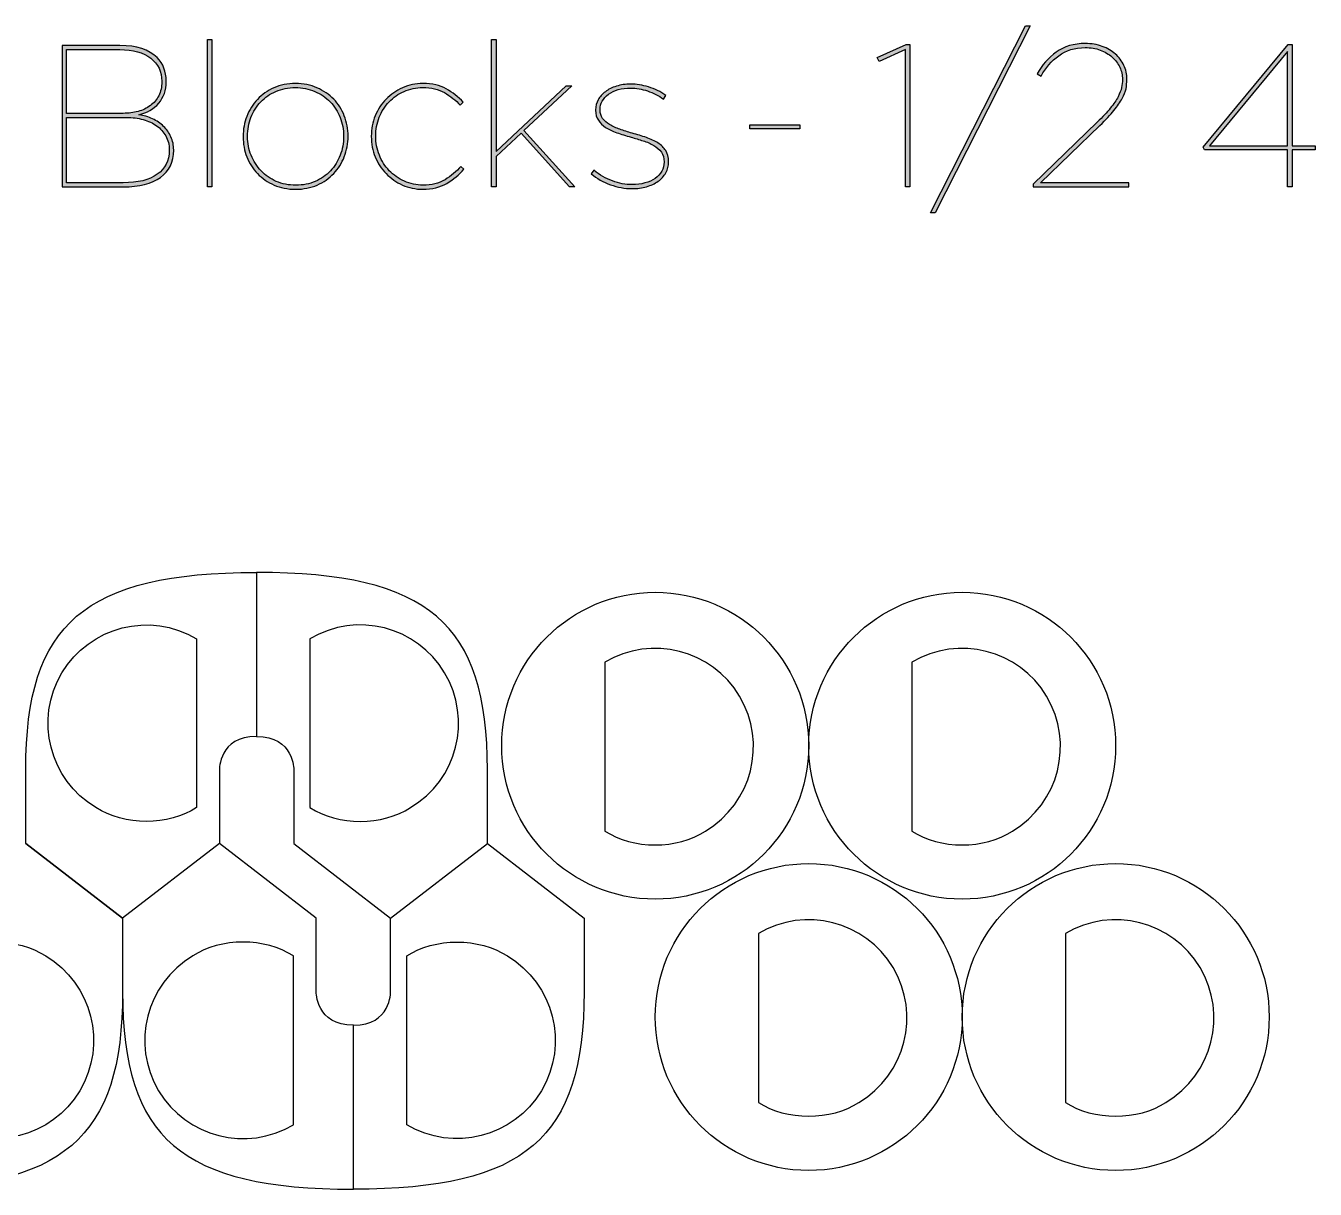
# Model space of a CAD drawing. Extents: x -413 to -81, y -331 to -124.
# Drawn here: x -299.3 to -166.1, y -243.9 to -123.6 of the extents above; entities that cross this region are included whole.
import ezdxf

# ---------------------------------------------------------------- set-up
doc = ezdxf.new("R2010")
doc.units = 0
doc.header["$MEASUREMENT"] = 0
for name, color, linetype in [('CUT', 7, 'CONTINUOUS'), ('ENGRAVE', 7, 'CONTINUOUS'), ('PART_NUMBER', 7, 'CONTINUOUS')]:
    doc.layers.add(name, color=color, linetype=linetype)

# ---------------------------------------------------------------- blocks, each defined once
blk = doc.blocks.new('BLOCK_44')
at = {"layer": 'PART_NUMBER'}
h = blk.add_hatch(color=253, dxfattribs=at)
h.dxf.hatch_style = 2
edge = h.paths.add_edge_path()
edge.add_spline(control_points=[(-295.6, -125.65), (-295.6, -125.65), (-289.61, -125.65), (-289.61, -125.65), (-287.88, -125.65), (-286.6, -126.07), (-285.77, -126.9), (-285.14, -127.53), (-284.83, -128.34), (-284.83, -129.32), (-284.83, -129.32), (-284.83, -129.37), (-284.83, -129.37), (-284.83, -130.27), (-285.09, -131.02), (-285.61, -131.62), (-286.13, -132.22), (-286.81, -132.61), (-287.65, -132.81), (-287.15, -132.88), (-286.68, -133.02), (-286.24, -133.23), (-285.8, -133.43), (-285.42, -133.7), (-285.1, -134.01), (-284.78, -134.32), (-284.53, -134.68), (-284.34, -135.09), (-284.15, -135.5), (-284.06, -135.95), (-284.06, -136.44), (-284.06, -136.44), (-284.06, -136.48), (-284.06, -136.48), (-284.06, -137.69), (-284.51, -138.62), (-285.42, -139.28), (-286.34, -139.93), (-287.62, -140.26), (-289.27, -140.26), (-289.27, -140.26), (-295.6, -140.26), (-295.6, -140.26), (-295.6, -140.26), (-295.6, -125.65), (-295.6, -125.65)], knot_values=[0, 0, 0, 0, 1, 1, 1, 2, 2, 2, 3, 3, 3, 4, 4, 4, 5, 5, 5, 6, 6, 6, 7, 7, 7, 8, 8, 8, 9, 9, 9, 10, 10, 10, 11, 11, 11, 12, 12, 12, 13, 13, 13, 14, 14, 14, 15, 15, 15, 15], degree=3, periodic=1)
edge = h.paths.add_edge_path()
edge.add_spline(control_points=[(-285.29, -129.35), (-285.29, -128.34), (-285.67, -127.55), (-286.43, -126.96), (-287.18, -126.37), (-288.25, -126.07), (-289.63, -126.07), (-289.63, -126.07), (-295.14, -126.07), (-295.14, -126.07), (-295.14, -126.07), (-295.14, -132.66), (-295.14, -132.66), (-295.14, -132.66), (-289.27, -132.66), (-289.27, -132.66), (-288.73, -132.66), (-288.22, -132.6), (-287.74, -132.46), (-287.26, -132.33), (-286.84, -132.13), (-286.47, -131.86), (-286.1, -131.59), (-285.81, -131.25), (-285.6, -130.84), (-285.39, -130.43), (-285.29, -129.94), (-285.29, -129.39), (-285.29, -129.39), (-285.29, -129.35), (-285.29, -129.35)], knot_values=[0, 0, 0, 0, 1, 1, 1, 2, 2, 2, 3, 3, 3, 4, 4, 4, 5, 5, 5, 6, 6, 6, 7, 7, 7, 8, 8, 8, 9, 9, 9, 10, 10, 10, 10], degree=3, periodic=1)
edge = h.paths.add_edge_path()
edge.add_spline(control_points=[(-284.52, -136.46), (-284.52, -135.9), (-284.64, -135.42), (-284.87, -135), (-285.11, -134.58), (-285.42, -134.23), (-285.82, -133.95), (-286.22, -133.66), (-286.68, -133.44), (-287.22, -133.3), (-287.75, -133.15), (-288.32, -133.08), (-288.92, -133.08), (-288.92, -133.08), (-295.14, -133.08), (-295.14, -133.08), (-295.14, -133.08), (-295.14, -139.84), (-295.14, -139.84), (-295.14, -139.84), (-289.27, -139.84), (-289.27, -139.84), (-287.76, -139.84), (-286.59, -139.55), (-285.76, -138.96), (-284.93, -138.38), (-284.52, -137.56), (-284.52, -136.5), (-284.52, -136.5), (-284.52, -136.46), (-284.52, -136.46)], knot_values=[0, 0, 0, 0, 1, 1, 1, 2, 2, 2, 3, 3, 3, 4, 4, 4, 5, 5, 5, 6, 6, 6, 7, 7, 7, 8, 8, 8, 9, 9, 9, 10, 10, 10, 10], degree=3, periodic=1)
for points, knots in [([(-295.6, -125.65), (-295.6, -125.65), (-289.61, -125.65), (-289.61, -125.65), (-287.88, -125.65), (-286.6, -126.07), (-285.77, -126.9), (-285.14, -127.53), (-284.83, -128.34), (-284.83, -129.32), (-284.83, -129.32), (-284.83, -129.37), (-284.83, -129.37), (-284.83, -130.27), (-285.09, -131.02), (-285.61, -131.62), (-286.13, -132.22), (-286.81, -132.61), (-287.65, -132.81), (-287.15, -132.88), (-286.68, -133.02), (-286.24, -133.23), (-285.8, -133.43), (-285.42, -133.7), (-285.1, -134.01), (-284.78, -134.32), (-284.53, -134.68), (-284.34, -135.09), (-284.15, -135.5), (-284.06, -135.95), (-284.06, -136.44), (-284.06, -136.44), (-284.06, -136.48), (-284.06, -136.48), (-284.06, -137.69), (-284.51, -138.62), (-285.42, -139.28), (-286.34, -139.93), (-287.62, -140.26), (-289.27, -140.26), (-289.27, -140.26), (-295.6, -140.26), (-295.6, -140.26), (-295.6, -140.26), (-295.6, -125.65), (-295.6, -125.65)], [0, 0, 0, 0, 1, 1, 1, 2, 2, 2, 3, 3, 3, 4, 4, 4, 5, 5, 5, 6, 6, 6, 7, 7, 7, 8, 8, 8, 9, 9, 9, 10, 10, 10, 11, 11, 11, 12, 12, 12, 13, 13, 13, 14, 14, 14, 15, 15, 15, 15]), ([(-285.29, -129.35), (-285.29, -128.34), (-285.67, -127.55), (-286.43, -126.96), (-287.18, -126.37), (-288.25, -126.07), (-289.63, -126.07), (-289.63, -126.07), (-295.14, -126.07), (-295.14, -126.07), (-295.14, -126.07), (-295.14, -132.66), (-295.14, -132.66), (-295.14, -132.66), (-289.27, -132.66), (-289.27, -132.66), (-288.73, -132.66), (-288.22, -132.6), (-287.74, -132.46), (-287.26, -132.33), (-286.84, -132.13), (-286.47, -131.86), (-286.1, -131.59), (-285.81, -131.25), (-285.6, -130.84), (-285.39, -130.43), (-285.29, -129.94), (-285.29, -129.39), (-285.29, -129.39), (-285.29, -129.35), (-285.29, -129.35)], [0, 0, 0, 0, 1, 1, 1, 2, 2, 2, 3, 3, 3, 4, 4, 4, 5, 5, 5, 6, 6, 6, 7, 7, 7, 8, 8, 8, 9, 9, 9, 10, 10, 10, 10]), ([(-284.52, -136.46), (-284.52, -135.9), (-284.64, -135.42), (-284.87, -135), (-285.11, -134.58), (-285.42, -134.23), (-285.82, -133.95), (-286.22, -133.66), (-286.68, -133.44), (-287.22, -133.3), (-287.75, -133.15), (-288.32, -133.08), (-288.92, -133.08), (-288.92, -133.08), (-295.14, -133.08), (-295.14, -133.08), (-295.14, -133.08), (-295.14, -139.84), (-295.14, -139.84), (-295.14, -139.84), (-289.27, -139.84), (-289.27, -139.84), (-287.76, -139.84), (-286.59, -139.55), (-285.76, -138.96), (-284.93, -138.38), (-284.52, -137.56), (-284.52, -136.5), (-284.52, -136.5), (-284.52, -136.46), (-284.52, -136.46)], [0, 0, 0, 0, 1, 1, 1, 2, 2, 2, 3, 3, 3, 4, 4, 4, 5, 5, 5, 6, 6, 6, 7, 7, 7, 8, 8, 8, 9, 9, 9, 10, 10, 10, 10])]:
    blk.add_open_spline(points, degree=3, knots=knots, dxfattribs=at)
blk = doc.blocks.new('BLOCK_45')
at = {"layer": 'PART_NUMBER'}
h = blk.add_hatch(color=253, dxfattribs=at)
h.dxf.hatch_style = 2
h.paths.add_polyline_path([(-280.57, -125.03), (-280.12, -125.03), (-280.12, -140.26), (-280.57, -140.26)])
blk.add_lwpolyline([(-280.57, -125.03), (-280.12, -125.03), (-280.12, -140.26), (-280.57, -140.26), (-280.57, -125.03)], dxfattribs=at)
blk = doc.blocks.new('BLOCK_46')
at = {"layer": 'PART_NUMBER'}
h = blk.add_hatch(color=253, dxfattribs=at)
h.dxf.hatch_style = 2
edge = h.paths.add_edge_path()
edge.add_spline(control_points=[(-271.46, -140.51), (-272.28, -140.51), (-273.02, -140.36), (-273.68, -140.07), (-274.34, -139.78), (-274.91, -139.38), (-275.39, -138.89), (-275.87, -138.4), (-276.24, -137.82), (-276.5, -137.17), (-276.75, -136.52), (-276.88, -135.82), (-276.88, -135.08), (-276.88, -135.08), (-276.88, -135.04), (-276.88, -135.04), (-276.88, -134.32), (-276.75, -133.63), (-276.5, -132.97), (-276.24, -132.3), (-275.87, -131.72), (-275.4, -131.22), (-274.93, -130.72), (-274.36, -130.32), (-273.69, -130.02), (-273.02, -129.72), (-272.28, -129.58), (-271.46, -129.58), (-270.65, -129.58), (-269.91, -129.72), (-269.25, -130.01), (-268.58, -130.31), (-268, -130.7), (-267.52, -131.19), (-267.04, -131.69), (-266.68, -132.26), (-266.42, -132.92), (-266.16, -133.58), (-266.03, -134.28), (-266.03, -135), (-266.03, -135), (-266.03, -135.04), (-266.03, -135.04), (-266.03, -135.78), (-266.16, -136.48), (-266.42, -137.14), (-266.68, -137.8), (-267.04, -138.38), (-267.51, -138.88), (-267.99, -139.38), (-268.56, -139.78), (-269.23, -140.07), (-269.89, -140.36), (-270.64, -140.51), (-271.46, -140.51)], knot_values=[0, 0, 0, 0, 1, 1, 1, 2, 2, 2, 3, 3, 3, 4, 4, 4, 5, 5, 5, 6, 6, 6, 7, 7, 7, 8, 8, 8, 9, 9, 9, 10, 10, 10, 11, 11, 11, 12, 12, 12, 13, 13, 13, 14, 14, 14, 15, 15, 15, 16, 16, 16, 17, 17, 17, 18, 18, 18, 18], degree=3, periodic=1)
edge = h.paths.add_edge_path()
edge.add_spline(control_points=[(-271.44, -140.09), (-270.7, -140.09), (-270.03, -139.96), (-269.42, -139.69), (-268.82, -139.43), (-268.3, -139.07), (-267.86, -138.61), (-267.42, -138.15), (-267.08, -137.61), (-266.85, -137), (-266.61, -136.39), (-266.49, -135.74), (-266.49, -135.06), (-266.49, -135.06), (-266.49, -135.02), (-266.49, -135.02), (-266.49, -134.34), (-266.61, -133.69), (-266.86, -133.08), (-267.1, -132.47), (-267.44, -131.93), (-267.89, -131.47), (-268.34, -131.01), (-268.86, -130.65), (-269.48, -130.39), (-270.09, -130.12), (-270.76, -129.99), (-271.48, -129.99), (-272.22, -129.99), (-272.89, -130.12), (-273.49, -130.39), (-274.1, -130.65), (-274.62, -131.01), (-275.06, -131.47), (-275.49, -131.93), (-275.83, -132.47), (-276.07, -133.08), (-276.3, -133.69), (-276.42, -134.34), (-276.42, -135.02), (-276.42, -135.02), (-276.42, -135.06), (-276.42, -135.06), (-276.42, -135.74), (-276.3, -136.39), (-276.06, -137), (-275.81, -137.61), (-275.47, -138.15), (-275.02, -138.61), (-274.58, -139.07), (-274.05, -139.43), (-273.45, -139.69), (-272.84, -139.96), (-272.17, -140.09), (-271.44, -140.09)], knot_values=[0, 0, 0, 0, 1, 1, 1, 2, 2, 2, 3, 3, 3, 4, 4, 4, 5, 5, 5, 6, 6, 6, 7, 7, 7, 8, 8, 8, 9, 9, 9, 10, 10, 10, 11, 11, 11, 12, 12, 12, 13, 13, 13, 14, 14, 14, 15, 15, 15, 16, 16, 16, 17, 17, 17, 18, 18, 18, 18], degree=3, periodic=1)
for points in [[(-271.46, -140.51), (-272.28, -140.51), (-273.02, -140.36), (-273.68, -140.07), (-274.34, -139.78), (-274.91, -139.38), (-275.39, -138.89), (-275.87, -138.4), (-276.24, -137.82), (-276.5, -137.17), (-276.75, -136.52), (-276.88, -135.82), (-276.88, -135.08), (-276.88, -135.08), (-276.88, -135.04), (-276.88, -135.04), (-276.88, -134.32), (-276.75, -133.63), (-276.5, -132.97), (-276.24, -132.3), (-275.87, -131.72), (-275.4, -131.22), (-274.93, -130.72), (-274.36, -130.32), (-273.69, -130.02), (-273.02, -129.72), (-272.28, -129.58), (-271.46, -129.58), (-270.65, -129.58), (-269.91, -129.72), (-269.25, -130.01), (-268.58, -130.31), (-268, -130.7), (-267.52, -131.19), (-267.04, -131.69), (-266.68, -132.26), (-266.42, -132.92), (-266.16, -133.58), (-266.03, -134.28), (-266.03, -135), (-266.03, -135), (-266.03, -135.04), (-266.03, -135.04), (-266.03, -135.78), (-266.16, -136.48), (-266.42, -137.14), (-266.68, -137.8), (-267.04, -138.38), (-267.51, -138.88), (-267.99, -139.38), (-268.56, -139.78), (-269.23, -140.07), (-269.89, -140.36), (-270.64, -140.51), (-271.46, -140.51)], [(-271.44, -140.09), (-270.7, -140.09), (-270.03, -139.96), (-269.42, -139.69), (-268.82, -139.43), (-268.3, -139.07), (-267.86, -138.61), (-267.42, -138.15), (-267.08, -137.61), (-266.85, -137), (-266.61, -136.39), (-266.49, -135.74), (-266.49, -135.06), (-266.49, -135.06), (-266.49, -135.02), (-266.49, -135.02), (-266.49, -134.34), (-266.61, -133.69), (-266.86, -133.08), (-267.1, -132.47), (-267.44, -131.93), (-267.89, -131.47), (-268.34, -131.01), (-268.86, -130.65), (-269.48, -130.39), (-270.09, -130.12), (-270.76, -129.99), (-271.48, -129.99), (-272.22, -129.99), (-272.89, -130.12), (-273.49, -130.39), (-274.1, -130.65), (-274.62, -131.01), (-275.06, -131.47), (-275.49, -131.93), (-275.83, -132.47), (-276.07, -133.08), (-276.3, -133.69), (-276.42, -134.34), (-276.42, -135.02), (-276.42, -135.02), (-276.42, -135.06), (-276.42, -135.06), (-276.42, -135.74), (-276.3, -136.39), (-276.06, -137), (-275.81, -137.61), (-275.47, -138.15), (-275.02, -138.61), (-274.58, -139.07), (-274.05, -139.43), (-273.45, -139.69), (-272.84, -139.96), (-272.17, -140.09), (-271.44, -140.09)]]:
    blk.add_open_spline(points, degree=3, knots=[0, 0, 0, 0, 1, 1, 1, 2, 2, 2, 3, 3, 3, 4, 4, 4, 5, 5, 5, 6, 6, 6, 7, 7, 7, 8, 8, 8, 9, 9, 9, 10, 10, 10, 11, 11, 11, 12, 12, 12, 13, 13, 13, 14, 14, 14, 15, 15, 15, 16, 16, 16, 17, 17, 17, 18, 18, 18, 18], dxfattribs=at)
blk = doc.blocks.new('BLOCK_47')
at = {"layer": 'PART_NUMBER'}
h = blk.add_hatch(color=253, dxfattribs=at)
h.dxf.hatch_style = 2
edge = h.paths.add_edge_path()
edge.add_spline(control_points=[(-258.31, -140.51), (-259.07, -140.51), (-259.76, -140.36), (-260.41, -140.07), (-261.06, -139.78), (-261.62, -139.38), (-262.1, -138.89), (-262.58, -138.4), (-262.96, -137.82), (-263.23, -137.16), (-263.5, -136.5), (-263.63, -135.8), (-263.63, -135.06), (-263.63, -135.06), (-263.63, -135.02), (-263.63, -135.02), (-263.63, -134.28), (-263.5, -133.58), (-263.23, -132.92), (-262.96, -132.26), (-262.58, -131.69), (-262.1, -131.19), (-261.62, -130.7), (-261.05, -130.31), (-260.4, -130.01), (-259.75, -129.72), (-259.04, -129.58), (-258.29, -129.58), (-257.33, -129.58), (-256.53, -129.76), (-255.88, -130.13), (-255.24, -130.5), (-254.65, -130.96), (-254.12, -131.52), (-254.12, -131.52), (-254.43, -131.81), (-254.43, -131.81), (-254.91, -131.31), (-255.45, -130.88), (-256.07, -130.52), (-256.69, -130.17), (-257.44, -129.99), (-258.31, -129.99), (-259.01, -129.99), (-259.65, -130.12), (-260.24, -130.39), (-260.84, -130.65), (-261.35, -131.01), (-261.79, -131.47), (-262.23, -131.93), (-262.57, -132.46), (-262.81, -133.07), (-263.05, -133.67), (-263.18, -134.32), (-263.18, -135), (-263.18, -135), (-263.18, -135.04), (-263.18, -135.04), (-263.18, -135.72), (-263.05, -136.37), (-262.8, -136.98), (-262.55, -137.59), (-262.21, -138.13), (-261.77, -138.59), (-261.33, -139.05), (-260.81, -139.41), (-260.21, -139.68), (-259.61, -139.95), (-258.98, -140.09), (-258.29, -140.09), (-257.4, -140.09), (-256.64, -139.9), (-256.01, -139.52), (-255.38, -139.13), (-254.83, -138.68), (-254.37, -138.15), (-254.37, -138.15), (-254.06, -138.44), (-254.06, -138.44), (-254.55, -139.01), (-255.13, -139.5), (-255.82, -139.9), (-256.51, -140.31), (-257.34, -140.51), (-258.31, -140.51)], knot_values=[0, 0, 0, 0, 1, 1, 1, 2, 2, 2, 3, 3, 3, 4, 4, 4, 5, 5, 5, 6, 6, 6, 7, 7, 7, 8, 8, 8, 9, 9, 9, 10, 10, 10, 11, 11, 11, 12, 12, 12, 13, 13, 13, 14, 14, 14, 15, 15, 15, 16, 16, 16, 17, 17, 17, 18, 18, 18, 19, 19, 19, 20, 20, 20, 21, 21, 21, 22, 22, 22, 23, 23, 23, 24, 24, 24, 25, 25, 25, 26, 26, 26, 27, 27, 27, 28, 28, 28, 28], degree=3, periodic=1)
blk.add_open_spline([(-258.31, -140.51), (-259.07, -140.51), (-259.76, -140.36), (-260.41, -140.07), (-261.06, -139.78), (-261.62, -139.38), (-262.1, -138.89), (-262.58, -138.4), (-262.96, -137.82), (-263.23, -137.16), (-263.5, -136.5), (-263.63, -135.8), (-263.63, -135.06), (-263.63, -135.06), (-263.63, -135.02), (-263.63, -135.02), (-263.63, -134.28), (-263.5, -133.58), (-263.23, -132.92), (-262.96, -132.26), (-262.58, -131.69), (-262.1, -131.19), (-261.62, -130.7), (-261.05, -130.31), (-260.4, -130.01), (-259.75, -129.72), (-259.04, -129.58), (-258.29, -129.58), (-257.33, -129.58), (-256.53, -129.76), (-255.88, -130.13), (-255.24, -130.5), (-254.65, -130.96), (-254.12, -131.52), (-254.12, -131.52), (-254.43, -131.81), (-254.43, -131.81), (-254.91, -131.31), (-255.45, -130.88), (-256.07, -130.52), (-256.69, -130.17), (-257.44, -129.99), (-258.31, -129.99), (-259.01, -129.99), (-259.65, -130.12), (-260.24, -130.39), (-260.84, -130.65), (-261.35, -131.01), (-261.79, -131.47), (-262.23, -131.93), (-262.57, -132.46), (-262.81, -133.07), (-263.05, -133.67), (-263.18, -134.32), (-263.18, -135), (-263.18, -135), (-263.18, -135.04), (-263.18, -135.04), (-263.18, -135.72), (-263.05, -136.37), (-262.8, -136.98), (-262.55, -137.59), (-262.21, -138.13), (-261.77, -138.59), (-261.33, -139.05), (-260.81, -139.41), (-260.21, -139.68), (-259.61, -139.95), (-258.98, -140.09), (-258.29, -140.09), (-257.4, -140.09), (-256.64, -139.9), (-256.01, -139.52), (-255.38, -139.13), (-254.83, -138.68), (-254.37, -138.15), (-254.37, -138.15), (-254.06, -138.44), (-254.06, -138.44), (-254.55, -139.01), (-255.13, -139.5), (-255.82, -139.9), (-256.51, -140.31), (-257.34, -140.51), (-258.31, -140.51)], degree=3, knots=[0, 0, 0, 0, 1, 1, 1, 2, 2, 2, 3, 3, 3, 4, 4, 4, 5, 5, 5, 6, 6, 6, 7, 7, 7, 8, 8, 8, 9, 9, 9, 10, 10, 10, 11, 11, 11, 12, 12, 12, 13, 13, 13, 14, 14, 14, 15, 15, 15, 16, 16, 16, 17, 17, 17, 18, 18, 18, 19, 19, 19, 20, 20, 20, 21, 21, 21, 22, 22, 22, 23, 23, 23, 24, 24, 24, 25, 25, 25, 26, 26, 26, 27, 27, 27, 28, 28, 28, 28], dxfattribs=at)
blk = doc.blocks.new('BLOCK_48')
at = {"layer": 'PART_NUMBER'}
h = blk.add_hatch(color=253, dxfattribs=at)
h.dxf.hatch_style = 2
h.paths.add_polyline_path([(-251.2, -125.03), (-250.74, -125.03), (-250.74, -136.61), (-243.5, -129.83), (-242.92, -129.83), (-247.88, -134.44), (-242.58, -140.26), (-243.13, -140.26), (-248.15, -134.71), (-250.74, -137.11), (-250.74, -140.26), (-251.2, -140.26)])
blk.add_lwpolyline([(-251.2, -125.03), (-250.74, -125.03), (-250.74, -136.61), (-243.5, -129.83), (-242.92, -129.83), (-247.88, -134.44), (-242.58, -140.26), (-243.13, -140.26), (-248.15, -134.71), (-250.74, -137.11), (-250.74, -140.26), (-251.2, -140.26), (-251.2, -125.03)], dxfattribs=at)
blk = doc.blocks.new('BLOCK_49')
at = {"layer": 'PART_NUMBER'}
h = blk.add_hatch(color=253, dxfattribs=at)
h.dxf.hatch_style = 2
edge = h.paths.add_edge_path()
edge.add_spline(control_points=[(-236.68, -140.44), (-237.42, -140.44), (-238.16, -140.31), (-238.9, -140.04), (-239.65, -139.77), (-240.31, -139.39), (-240.89, -138.9), (-240.89, -138.9), (-240.62, -138.55), (-240.62, -138.55), (-240.04, -139.03), (-239.4, -139.4), (-238.71, -139.65), (-238.03, -139.9), (-237.34, -140.03), (-236.66, -140.03), (-236.19, -140.03), (-235.75, -139.97), (-235.35, -139.86), (-234.94, -139.75), (-234.59, -139.59), (-234.3, -139.38), (-234.01, -139.17), (-233.78, -138.93), (-233.61, -138.64), (-233.45, -138.35), (-233.36, -138.05), (-233.36, -137.71), (-233.36, -137.71), (-233.36, -137.67), (-233.36, -137.67), (-233.36, -137.27), (-233.46, -136.93), (-233.65, -136.66), (-233.85, -136.39), (-234.11, -136.16), (-234.44, -135.97), (-234.76, -135.78), (-235.13, -135.63), (-235.54, -135.5), (-235.95, -135.37), (-236.37, -135.25), (-236.78, -135.12), (-237.31, -134.97), (-237.8, -134.82), (-238.26, -134.67), (-238.71, -134.51), (-239.09, -134.33), (-239.41, -134.12), (-239.73, -133.91), (-239.98, -133.67), (-240.16, -133.38), (-240.35, -133.1), (-240.44, -132.75), (-240.44, -132.33), (-240.44, -132.33), (-240.44, -132.29), (-240.44, -132.29), (-240.44, -131.93), (-240.35, -131.58), (-240.17, -131.26), (-240, -130.94), (-239.76, -130.66), (-239.44, -130.42), (-239.13, -130.18), (-238.75, -129.99), (-238.3, -129.85), (-237.85, -129.71), (-237.35, -129.64), (-236.81, -129.64), (-236.22, -129.64), (-235.61, -129.74), (-234.97, -129.93), (-234.33, -130.12), (-233.73, -130.42), (-233.18, -130.81), (-233.18, -130.81), (-233.43, -131.18), (-233.43, -131.18), (-233.94, -130.82), (-234.49, -130.54), (-235.08, -130.35), (-235.68, -130.15), (-236.25, -130.05), (-236.81, -130.05), (-237.76, -130.05), (-238.53, -130.27), (-239.11, -130.69), (-239.69, -131.12), (-239.98, -131.64), (-239.98, -132.27), (-239.98, -132.27), (-239.98, -132.31), (-239.98, -132.31), (-239.98, -132.66), (-239.89, -132.95), (-239.72, -133.19), (-239.54, -133.44), (-239.3, -133.65), (-239, -133.83), (-238.69, -134.01), (-238.34, -134.17), (-237.94, -134.31), (-237.55, -134.45), (-237.12, -134.58), (-236.66, -134.71), (-236.15, -134.85), (-235.66, -135), (-235.2, -135.16), (-234.74, -135.32), (-234.34, -135.5), (-234, -135.72), (-233.66, -135.93), (-233.39, -136.2), (-233.2, -136.51), (-233, -136.82), (-232.9, -137.2), (-232.9, -137.65), (-232.9, -137.65), (-232.9, -137.69), (-232.9, -137.69), (-232.9, -138.09), (-233, -138.47), (-233.19, -138.81), (-233.37, -139.15), (-233.64, -139.44), (-233.98, -139.68), (-234.32, -139.93), (-234.72, -140.11), (-235.18, -140.25), (-235.64, -140.38), (-236.14, -140.44), (-236.68, -140.44)], knot_values=[0, 0, 0, 0, 1, 1, 1, 2, 2, 2, 3, 3, 3, 4, 4, 4, 5, 5, 5, 6, 6, 6, 7, 7, 7, 8, 8, 8, 9, 9, 9, 10, 10, 10, 11, 11, 11, 12, 12, 12, 13, 13, 13, 14, 14, 14, 15, 15, 15, 16, 16, 16, 17, 17, 17, 18, 18, 18, 19, 19, 19, 20, 20, 20, 21, 21, 21, 22, 22, 22, 23, 23, 23, 24, 24, 24, 25, 25, 25, 26, 26, 26, 27, 27, 27, 28, 28, 28, 29, 29, 29, 30, 30, 30, 31, 31, 31, 32, 32, 32, 33, 33, 33, 34, 34, 34, 35, 35, 35, 36, 36, 36, 37, 37, 37, 38, 38, 38, 39, 39, 39, 40, 40, 40, 41, 41, 41, 42, 42, 42, 43, 43, 43, 44, 44, 44, 44], degree=3, periodic=1)
blk.add_open_spline([(-236.68, -140.44), (-237.42, -140.44), (-238.16, -140.31), (-238.9, -140.04), (-239.65, -139.77), (-240.31, -139.39), (-240.89, -138.9), (-240.89, -138.9), (-240.62, -138.55), (-240.62, -138.55), (-240.04, -139.03), (-239.4, -139.4), (-238.71, -139.65), (-238.03, -139.9), (-237.34, -140.03), (-236.66, -140.03), (-236.19, -140.03), (-235.75, -139.97), (-235.35, -139.86), (-234.94, -139.75), (-234.59, -139.59), (-234.3, -139.38), (-234.01, -139.17), (-233.78, -138.93), (-233.61, -138.64), (-233.45, -138.35), (-233.36, -138.05), (-233.36, -137.71), (-233.36, -137.71), (-233.36, -137.67), (-233.36, -137.67), (-233.36, -137.27), (-233.46, -136.93), (-233.65, -136.66), (-233.85, -136.39), (-234.11, -136.16), (-234.44, -135.97), (-234.76, -135.78), (-235.13, -135.63), (-235.54, -135.5), (-235.95, -135.37), (-236.37, -135.25), (-236.78, -135.12), (-237.31, -134.97), (-237.8, -134.82), (-238.26, -134.67), (-238.71, -134.51), (-239.09, -134.33), (-239.41, -134.12), (-239.73, -133.91), (-239.98, -133.67), (-240.16, -133.38), (-240.35, -133.1), (-240.44, -132.75), (-240.44, -132.33), (-240.44, -132.33), (-240.44, -132.29), (-240.44, -132.29), (-240.44, -131.93), (-240.35, -131.58), (-240.17, -131.26), (-240, -130.94), (-239.76, -130.66), (-239.44, -130.42), (-239.13, -130.18), (-238.75, -129.99), (-238.3, -129.85), (-237.85, -129.71), (-237.35, -129.64), (-236.81, -129.64), (-236.22, -129.64), (-235.61, -129.74), (-234.97, -129.93), (-234.33, -130.12), (-233.73, -130.42), (-233.18, -130.81), (-233.18, -130.81), (-233.43, -131.18), (-233.43, -131.18), (-233.94, -130.82), (-234.49, -130.54), (-235.08, -130.35), (-235.68, -130.15), (-236.25, -130.05), (-236.81, -130.05), (-237.76, -130.05), (-238.53, -130.27), (-239.11, -130.69), (-239.69, -131.12), (-239.98, -131.64), (-239.98, -132.27), (-239.98, -132.27), (-239.98, -132.31), (-239.98, -132.31), (-239.98, -132.66), (-239.89, -132.95), (-239.72, -133.19), (-239.54, -133.44), (-239.3, -133.65), (-239, -133.83), (-238.69, -134.01), (-238.34, -134.17), (-237.94, -134.31), (-237.55, -134.45), (-237.12, -134.58), (-236.66, -134.71), (-236.15, -134.85), (-235.66, -135), (-235.2, -135.16), (-234.74, -135.32), (-234.34, -135.5), (-234, -135.72), (-233.66, -135.93), (-233.39, -136.2), (-233.2, -136.51), (-233, -136.82), (-232.9, -137.2), (-232.9, -137.65), (-232.9, -137.65), (-232.9, -137.69), (-232.9, -137.69), (-232.9, -138.09), (-233, -138.47), (-233.19, -138.81), (-233.37, -139.15), (-233.64, -139.44), (-233.98, -139.68), (-234.32, -139.93), (-234.72, -140.11), (-235.18, -140.25), (-235.64, -140.38), (-236.14, -140.44), (-236.68, -140.44)], degree=3, knots=[0, 0, 0, 0, 1, 1, 1, 2, 2, 2, 3, 3, 3, 4, 4, 4, 5, 5, 5, 6, 6, 6, 7, 7, 7, 8, 8, 8, 9, 9, 9, 10, 10, 10, 11, 11, 11, 12, 12, 12, 13, 13, 13, 14, 14, 14, 15, 15, 15, 16, 16, 16, 17, 17, 17, 18, 18, 18, 19, 19, 19, 20, 20, 20, 21, 21, 21, 22, 22, 22, 23, 23, 23, 24, 24, 24, 25, 25, 25, 26, 26, 26, 27, 27, 27, 28, 28, 28, 29, 29, 29, 30, 30, 30, 31, 31, 31, 32, 32, 32, 33, 33, 33, 34, 34, 34, 35, 35, 35, 36, 36, 36, 37, 37, 37, 38, 38, 38, 39, 39, 39, 40, 40, 40, 41, 41, 41, 42, 42, 42, 43, 43, 43, 44, 44, 44, 44], dxfattribs=at)
blk = doc.blocks.new('BLOCK_50')
at = {"layer": 'PART_NUMBER'}
h = blk.add_hatch(color=253, dxfattribs=at)
h.dxf.hatch_style = 2
h.paths.add_polyline_path([(-224.5, -133.85), (-219.32, -133.85), (-219.32, -134.27), (-224.5, -134.27)])
blk.add_lwpolyline([(-224.5, -133.85), (-219.32, -133.85), (-219.32, -134.27), (-224.5, -134.27), (-224.5, -133.85)], dxfattribs=at)
blk = doc.blocks.new('BLOCK_51')
at = {"layer": 'PART_NUMBER'}
h = blk.add_hatch(color=253, dxfattribs=at)
h.dxf.hatch_style = 2
h.paths.add_polyline_path([(-208.41, -126.07), (-211.15, -127.3), (-211.33, -126.9), (-208.35, -125.55), (-207.95, -125.55), (-207.95, -140.26), (-208.41, -140.26)])
blk.add_lwpolyline([(-208.41, -126.07), (-211.15, -127.3), (-211.33, -126.9), (-208.35, -125.55), (-207.95, -125.55), (-207.95, -140.26), (-208.41, -140.26), (-208.41, -126.07)], dxfattribs=at)
blk = doc.blocks.new('BLOCK_52')
at = {"layer": 'PART_NUMBER'}
h = blk.add_hatch(color=253, dxfattribs=at)
h.dxf.hatch_style = 2
h.paths.add_polyline_path([(-196.02, -123.61), (-195.54, -123.61), (-205.35, -142.93), (-205.83, -142.93)])
blk.add_lwpolyline([(-196.02, -123.61), (-195.54, -123.61), (-205.35, -142.93), (-205.83, -142.93), (-196.02, -123.61)], dxfattribs=at)
blk = doc.blocks.new('BLOCK_53')
at = {"layer": 'PART_NUMBER'}
h = blk.add_hatch(color=253, dxfattribs=at)
h.dxf.hatch_style = 2
edge = h.paths.add_edge_path()
edge.add_spline(control_points=[(-195.21, -139.99), (-195.21, -139.99), (-188.59, -133.58), (-188.59, -133.58), (-188.04, -133.04), (-187.58, -132.55), (-187.24, -132.12), (-186.89, -131.69), (-186.62, -131.3), (-186.44, -130.95), (-186.26, -130.6), (-186.14, -130.28), (-186.08, -129.99), (-186.02, -129.7), (-185.99, -129.42), (-185.99, -129.16), (-185.99, -128.71), (-186.08, -128.29), (-186.27, -127.9), (-186.45, -127.5), (-186.72, -127.15), (-187.06, -126.84), (-187.4, -126.54), (-187.81, -126.3), (-188.28, -126.12), (-188.75, -125.95), (-189.27, -125.86), (-189.84, -125.86), (-190.92, -125.86), (-191.83, -126.14), (-192.58, -126.7), (-193.33, -127.25), (-193.93, -127.95), (-194.39, -128.8), (-194.39, -128.8), (-194.79, -128.57), (-194.79, -128.57), (-194.3, -127.67), (-193.65, -126.92), (-192.83, -126.33), (-192.01, -125.74), (-191.01, -125.44), (-189.82, -125.44), (-189.18, -125.44), (-188.6, -125.54), (-188.07, -125.74), (-187.54, -125.93), (-187.09, -126.2), (-186.72, -126.53), (-186.34, -126.86), (-186.05, -127.25), (-185.84, -127.7), (-185.63, -128.14), (-185.53, -128.62), (-185.53, -129.12), (-185.53, -129.12), (-185.53, -129.16), (-185.53, -129.16), (-185.53, -129.48), (-185.56, -129.79), (-185.62, -130.11), (-185.68, -130.42), (-185.82, -130.76), (-186.02, -131.13), (-186.22, -131.5), (-186.5, -131.91), (-186.87, -132.36), (-187.24, -132.81), (-187.72, -133.33), (-188.32, -133.91), (-188.32, -133.91), (-194.46, -139.84), (-194.46, -139.84), (-194.46, -139.84), (-185.32, -139.84), (-185.32, -139.84), (-185.32, -139.84), (-185.32, -140.26), (-185.32, -140.26), (-185.32, -140.26), (-195.21, -140.26), (-195.21, -140.26), (-195.21, -140.26), (-195.21, -139.99), (-195.21, -139.99)], knot_values=[0, 0, 0, 0, 1, 1, 1, 2, 2, 2, 3, 3, 3, 4, 4, 4, 5, 5, 5, 6, 6, 6, 7, 7, 7, 8, 8, 8, 9, 9, 9, 10, 10, 10, 11, 11, 11, 12, 12, 12, 13, 13, 13, 14, 14, 14, 15, 15, 15, 16, 16, 16, 17, 17, 17, 18, 18, 18, 19, 19, 19, 20, 20, 20, 21, 21, 21, 22, 22, 22, 23, 23, 23, 24, 24, 24, 25, 25, 25, 26, 26, 26, 27, 27, 27, 28, 28, 28, 28], degree=3, periodic=1)
blk.add_open_spline([(-195.21, -139.99), (-195.21, -139.99), (-188.59, -133.58), (-188.59, -133.58), (-188.04, -133.04), (-187.58, -132.55), (-187.24, -132.12), (-186.89, -131.69), (-186.62, -131.3), (-186.44, -130.95), (-186.26, -130.6), (-186.14, -130.28), (-186.08, -129.99), (-186.02, -129.7), (-185.99, -129.42), (-185.99, -129.16), (-185.99, -128.71), (-186.08, -128.29), (-186.27, -127.9), (-186.45, -127.5), (-186.72, -127.15), (-187.06, -126.84), (-187.4, -126.54), (-187.81, -126.3), (-188.28, -126.12), (-188.75, -125.95), (-189.27, -125.86), (-189.84, -125.86), (-190.92, -125.86), (-191.83, -126.14), (-192.58, -126.7), (-193.33, -127.25), (-193.93, -127.95), (-194.39, -128.8), (-194.39, -128.8), (-194.79, -128.57), (-194.79, -128.57), (-194.3, -127.67), (-193.65, -126.92), (-192.83, -126.33), (-192.01, -125.74), (-191.01, -125.44), (-189.82, -125.44), (-189.18, -125.44), (-188.6, -125.54), (-188.07, -125.74), (-187.54, -125.93), (-187.09, -126.2), (-186.72, -126.53), (-186.34, -126.86), (-186.05, -127.25), (-185.84, -127.7), (-185.63, -128.14), (-185.53, -128.62), (-185.53, -129.12), (-185.53, -129.12), (-185.53, -129.16), (-185.53, -129.16), (-185.53, -129.48), (-185.56, -129.79), (-185.62, -130.11), (-185.68, -130.42), (-185.82, -130.76), (-186.02, -131.13), (-186.22, -131.5), (-186.5, -131.91), (-186.87, -132.36), (-187.24, -132.81), (-187.72, -133.33), (-188.32, -133.91), (-188.32, -133.91), (-194.46, -139.84), (-194.46, -139.84), (-194.46, -139.84), (-185.32, -139.84), (-185.32, -139.84), (-185.32, -139.84), (-185.32, -140.26), (-185.32, -140.26), (-185.32, -140.26), (-195.21, -140.26), (-195.21, -140.26), (-195.21, -140.26), (-195.21, -139.99), (-195.21, -139.99)], degree=3, knots=[0, 0, 0, 0, 1, 1, 1, 2, 2, 2, 3, 3, 3, 4, 4, 4, 5, 5, 5, 6, 6, 6, 7, 7, 7, 8, 8, 8, 9, 9, 9, 10, 10, 10, 11, 11, 11, 12, 12, 12, 13, 13, 13, 14, 14, 14, 15, 15, 15, 16, 16, 16, 17, 17, 17, 18, 18, 18, 19, 19, 19, 20, 20, 20, 21, 21, 21, 22, 22, 22, 23, 23, 23, 24, 24, 24, 25, 25, 25, 26, 26, 26, 27, 27, 27, 28, 28, 28, 28], dxfattribs=at)
blk = doc.blocks.new('BLOCK_54')
at = {"layer": 'PART_NUMBER'}
h = blk.add_hatch(color=253, dxfattribs=at)
h.dxf.hatch_style = 2
h.paths.add_polyline_path([(-168.92, -136.44), (-177.52, -136.44), (-177.64, -136.17), (-168.85, -125.55), (-168.46, -125.55), (-168.46, -136.02), (-166.06, -136.02), (-166.06, -136.44), (-168.46, -136.44), (-168.46, -140.26), (-168.92, -140.26)])
h.paths.add_polyline_path([(-168.92, -136.02), (-168.92, -126.26), (-176.99, -136.02)])
for points in [[(-168.92, -136.44), (-177.52, -136.44), (-177.64, -136.17), (-168.85, -125.55), (-168.46, -125.55), (-168.46, -136.02), (-166.06, -136.02), (-166.06, -136.44), (-168.46, -136.44), (-168.46, -140.26), (-168.92, -140.26), (-168.92, -136.44)], [(-168.92, -136.02), (-168.92, -126.26), (-176.99, -136.02), (-168.92, -136.02)]]:
    blk.add_lwpolyline(points, dxfattribs=at)
blk = doc.blocks.new('BLOCK_32')
at = {"layer": 'PART_NUMBER'}
for name in ['BLOCK_52', 'BLOCK_45', 'BLOCK_48', 'BLOCK_44', 'BLOCK_51', 'BLOCK_53', 'BLOCK_54', 'BLOCK_46', 'BLOCK_47', 'BLOCK_49', 'BLOCK_50']:
    blk.add_blockref(name, (0, 0), dxfattribs=at)

msp = doc.modelspace()

# ---------------------------------------------------------------- linework, layer by layer
at = {"layer": 'CUT', "color": 5}
msp.add_lwpolyline([(-251.63, -208.16), (-251.63, -208.14)], dxfattribs=at)
for points, knots in [([(-289.34, -215.85), (-289.34, -215.85), (-299.35, -208.15), (-299.35, -208.15), (-299.35, -208.15), (-299.35, -200.52), (-299.35, -200.52), (-299.35, -185.41), (-293.27, -180.13), (-275.49, -180.13), (-275.49, -180.13), (-275.49, -197.08), (-275.49, -197.08), (-279.37, -197.08), (-279.34, -200.52), (-279.34, -200.52), (-279.34, -200.52), (-279.34, -208.15), (-279.34, -208.15), (-279.34, -208.15), (-289.34, -215.85), (-289.34, -215.85), (-289.34, -215.85), (-289.34, -215.87), (-289.34, -215.87)], [0, 0, 0, 0, 1, 1, 1, 2, 2, 2, 3, 3, 3, 4, 4, 4, 5, 5, 5, 6, 6, 6, 7, 7, 7, 8, 8, 8, 8]), ([(-261.64, -215.85), (-261.64, -215.85), (-251.63, -208.15), (-251.63, -208.15), (-251.63, -208.15), (-251.63, -200.52), (-251.63, -200.52), (-251.63, -185.41), (-257.7, -180.13), (-275.49, -180.13)], [0, 0, 0, 0, 1, 1, 1, 2, 2, 2, 3, 3, 3, 3]), ([(-250.15, -198.03), (-250.15, -206.8), (-243.04, -213.9), (-234.28, -213.9), (-225.52, -213.9), (-218.42, -206.8), (-218.42, -198.03), (-218.42, -189.27), (-225.52, -182.17), (-234.28, -182.17), (-243.04, -182.17), (-250.15, -189.27), (-250.15, -198.03), (-250.15, -198.03), (-250.15, -198.03), (-250.15, -198.03)], [0, 0, 0, 0, 1, 1, 1, 2, 2, 2, 3, 3, 3, 4, 4, 4, 5, 5, 5, 5]), ([(-218.42, -198.03), (-218.42, -206.8), (-211.31, -213.9), (-202.55, -213.9), (-193.79, -213.9), (-186.69, -206.8), (-186.69, -198.03), (-186.69, -189.27), (-193.79, -182.17), (-202.55, -182.17), (-211.31, -182.17), (-218.42, -189.27), (-218.42, -198.03), (-218.42, -198.03), (-218.42, -198.03), (-218.42, -198.03)], [0, 0, 0, 0, 1, 1, 1, 2, 2, 2, 3, 3, 3, 4, 4, 4, 5, 5, 5, 5]), ([(-275.49, -197.08), (-271.61, -197.08), (-271.64, -200.52), (-271.64, -200.52), (-271.64, -200.52), (-271.64, -208.15), (-271.64, -208.15), (-271.64, -208.15), (-261.64, -215.85), (-261.64, -215.85), (-261.64, -215.85), (-261.64, -215.87), (-261.64, -215.87)], [0, 0, 0, 0, 1, 1, 1, 2, 2, 2, 3, 3, 3, 4, 4, 4, 4]), ([(-299.35, -208.16), (-299.35, -208.16), (-289.34, -215.86), (-289.34, -215.86), (-289.34, -215.86), (-289.34, -223.49), (-289.34, -223.49), (-289.34, -238.6), (-295.42, -243.89), (-313.2, -243.89), (-313.2, -243.89), (-313.2, -226.94), (-313.2, -226.94), (-309.32, -226.94), (-309.35, -223.49), (-309.35, -223.49), (-309.35, -223.49), (-309.35, -215.86), (-309.35, -215.86)], [0, 0, 0, 0, 1, 1, 1, 2, 2, 2, 3, 3, 3, 4, 4, 4, 5, 5, 5, 6, 6, 6, 6]), ([(-265.48, -226.94), (-269.36, -226.94), (-269.33, -223.49), (-269.33, -223.49), (-269.33, -223.49), (-269.33, -215.86), (-269.33, -215.86), (-269.33, -215.86), (-279.34, -208.16), (-279.34, -208.16), (-279.34, -208.16), (-279.34, -208.14), (-279.34, -208.14)], [0, 0, 0, 0, 1, 1, 1, 2, 2, 2, 3, 3, 3, 4, 4, 4, 4]), ([(-251.63, -208.16), (-251.63, -208.16), (-241.63, -215.86), (-241.63, -215.86), (-241.63, -215.86), (-241.63, -223.49), (-241.63, -223.49), (-241.63, -238.6), (-247.7, -243.89), (-265.48, -243.89), (-265.48, -243.89), (-265.48, -226.94), (-265.48, -226.94), (-261.61, -226.94), (-261.64, -223.49), (-261.64, -223.49), (-261.64, -223.49), (-261.64, -215.86), (-261.64, -215.86)], [0, 0, 0, 0, 1, 1, 1, 2, 2, 2, 3, 3, 3, 4, 4, 4, 5, 5, 5, 6, 6, 6, 6]), ([(-234.28, -226.08), (-234.28, -234.84), (-227.18, -241.95), (-218.42, -241.95), (-209.65, -241.95), (-202.55, -234.84), (-202.55, -226.08), (-202.55, -217.32), (-209.65, -210.22), (-218.42, -210.22), (-227.18, -210.22), (-234.28, -217.32), (-234.28, -226.08), (-234.28, -226.08), (-234.28, -226.08), (-234.28, -226.08)], [0, 0, 0, 0, 1, 1, 1, 2, 2, 2, 3, 3, 3, 4, 4, 4, 5, 5, 5, 5]), ([(-202.55, -226.08), (-202.55, -234.84), (-195.45, -241.95), (-186.69, -241.95), (-177.92, -241.95), (-170.82, -234.84), (-170.82, -226.08), (-170.82, -217.32), (-177.92, -210.22), (-186.69, -210.22), (-195.45, -210.22), (-202.55, -217.32), (-202.55, -226.08), (-202.55, -226.08), (-202.55, -226.08), (-202.55, -226.08)], [0, 0, 0, 0, 1, 1, 1, 2, 2, 2, 3, 3, 3, 4, 4, 4, 5, 5, 5, 5]), ([(-289.34, -215.86), (-289.34, -215.86), (-289.34, -223.49), (-289.34, -223.49), (-289.34, -238.6), (-283.27, -243.89), (-265.48, -243.89)], [0, 0, 0, 0, 1, 1, 1, 2, 2, 2, 2])]:
    msp.add_open_spline(points, degree=3, knots=knots, dxfattribs=at)
at = {"layer": 'ENGRAVE', "color": 6}
for points in [[(-281.69, -186.98), (-286.51, -184.11), (-292.75, -185.69), (-295.62, -190.51), (-298.49, -195.33), (-296.91, -201.56), (-292.09, -204.43), (-289.21, -206.34), (-284.57, -206.34), (-281.69, -204.43), (-281.69, -204.43), (-281.69, -186.98), (-281.69, -186.98)], [(-269.97, -186.98), (-265.15, -184.11), (-258.92, -185.69), (-256.05, -190.51), (-253.17, -195.33), (-254.76, -201.56), (-259.58, -204.43), (-262.45, -206.34), (-267.09, -206.34), (-269.97, -204.43), (-269.97, -204.43), (-269.97, -186.98), (-269.97, -186.98)], [(-239.48, -189.4), (-234.66, -186.53), (-228.43, -188.11), (-225.56, -192.93), (-222.69, -197.75), (-224.27, -203.99), (-229.09, -206.86), (-231.97, -208.77), (-236.61, -208.77), (-239.48, -206.86), (-239.48, -206.86), (-239.48, -189.4), (-239.48, -189.4)], [(-207.75, -189.4), (-202.93, -186.53), (-196.7, -188.11), (-193.83, -192.93), (-190.95, -197.75), (-192.54, -203.99), (-197.36, -206.86), (-200.24, -208.77), (-204.87, -208.77), (-207.75, -206.86), (-207.75, -206.86), (-207.75, -189.4), (-207.75, -189.4)], [(-223.62, -217.45), (-218.8, -214.58), (-212.56, -216.16), (-209.69, -220.98), (-206.82, -225.8), (-208.4, -232.04), (-213.22, -234.91), (-216.1, -236.81), (-220.74, -236.81), (-223.62, -234.91), (-223.62, -234.91), (-223.62, -217.45), (-223.62, -217.45)], [(-191.89, -217.45), (-187.07, -214.58), (-180.83, -216.16), (-177.96, -220.98), (-175.09, -225.8), (-176.67, -232.04), (-181.49, -234.91), (-184.37, -236.81), (-189.01, -236.81), (-191.89, -234.91), (-191.89, -234.91), (-191.89, -217.45), (-191.89, -217.45)], [(-307.68, -237.23), (-302.86, -240.1), (-296.63, -238.52), (-293.76, -233.7), (-290.89, -228.88), (-292.47, -222.64), (-297.29, -219.77), (-300.17, -217.86), (-304.81, -217.86), (-307.68, -219.77), (-307.68, -219.77), (-307.68, -237.23), (-307.68, -237.23)], [(-271.69, -237.23), (-276.51, -240.1), (-282.74, -238.52), (-285.62, -233.7), (-288.49, -228.88), (-286.91, -222.64), (-282.09, -219.77), (-279.21, -217.86), (-274.57, -217.86), (-271.69, -219.77), (-271.69, -219.77), (-271.69, -237.23), (-271.69, -237.23)], [(-259.97, -237.23), (-255.15, -240.1), (-248.91, -238.52), (-246.04, -233.7), (-243.17, -228.88), (-244.75, -222.64), (-249.57, -219.77), (-252.45, -217.86), (-257.09, -217.86), (-259.97, -219.77), (-259.97, -219.77), (-259.97, -237.23), (-259.97, -237.23)]]:
    msp.add_open_spline(points, degree=3, knots=[0, 0, 0, 0, 1, 1, 1, 2, 2, 2, 3, 3, 3, 4, 4, 4, 4], dxfattribs=at)

# ---------------------------------------------------------------- block references
at = {"layer": 'PART_NUMBER'}
msp.add_blockref('BLOCK_32', (0, 0), dxfattribs=at)

doc.saveas('drawing.dxf')
